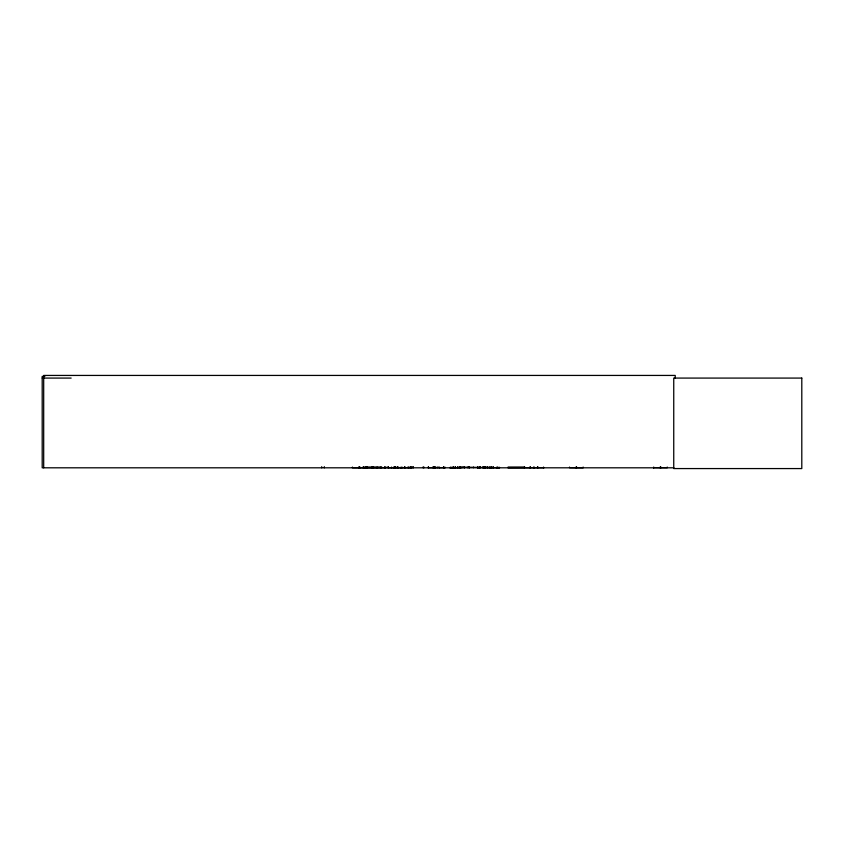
<?xml version="1.0" encoding="UTF-8"?>
<svg xmlns="http://www.w3.org/2000/svg" width="844" height="844" viewBox="0 0 844 844"><rect width="100%" height="100%" fill="white"/><g stroke="black" fill="none" stroke-linecap="round" stroke-linejoin="round"><path stroke-width="1.27" d="M359.987 467.776L359.987 467.059M373.554 467.776L373.565 467.059M485.585 467.692L485.543 466.869M437.909 467.618L428.003 467.713M477.609 467.692L477.63 467.122L477.704 467.734M479.35 467.713L479.392 467.059M487.326 467.713L487.294 467.059M489.309 467.713L489.488 467.122M428.288 467.692L428.246 467.122M428.404 467.692L428.319 467.059M449.768 467.808L460.761 467.713M457.342 467.692L457.448 467.059L457.564 467.713M359.08 467.692L359.006 466.869M444.82 467.713L444.915 467.122L444.999 467.808M411.461 467.713L411.555 467.122M411.619 467.692L388.44 467.776L388.451 467.059M400.942 467.713L401.005 467.122L401.069 467.808M477.736 467.713L477.504 467.059M478.084 467.713L478.158 467.122L478.221 467.808M533.756 467.713L507.961 467.755M438.848 467.713L444.915 467.618M385.877 467.713L352.444 467.776L352.444 467.059M44.837 376.382L42.2 376.382L42.2 467.808L673.913 467.808M42.2 378.08L71.149 378.08M364.967 467.217L381.868 467.217M507.982 467.217L524.873 467.217M364.935 467.439L381.899 467.439M507.94 467.46L524.905 467.439M462.101 467.122L499.574 467.776M653.667 467.618L667.277 467.713L667.235 467.059M485.078 467.776L485.047 466.869M473.526 467.713L473.442 467.059M458.028 467.713L457.986 466.679M371.761 467.713L371.676 467.122L371.592 467.808M544.032 467.713L534.146 467.713M480.373 467.713L480.415 466.869M479.888 467.059L479.846 467.808L479.993 466.869M497.38 467.713L497.411 467.059M487.948 467.713L487.885 467.122M487.779 467.713L487.821 467.059M487.421 467.713L487.357 467.122M410.806 467.713L410.733 467.122M479.835 467.713L479.698 467.059M491.651 467.692L491.714 466.869M479.476 467.713L479.434 467.122M484.414 467.618L484.625 466.869M402.029 467.713L402.018 467.059M366.022 467.713L366.022 467.059M675.232 378.08L675.232 375.432L43.688 375.432L43.688 467.808M660.251 466.869L660.219 467.808M583.141 467.059L583.141 467.808L569.563 467.713L569.563 467.059M576.589 466.869L576.589 467.808M576.114 466.869L576.114 467.808M543.547 467.059L543.547 467.808M537.871 466.869L537.871 467.808M537.533 466.869L537.533 467.808M534.009 467.059L534.009 467.808M533.883 467.059L533.883 467.808M530.359 466.869L530.359 467.808M530.021 466.869L530.021 467.808M524.346 467.059L524.346 467.808M499.036 467.059L499.036 467.808M496.894 467.059L496.894 467.808M493.339 466.869L493.339 467.808M493.012 466.869L493.012 467.808M491.387 466.869L491.387 467.808M491.187 466.869L491.071 467.808M490.86 466.869L490.86 467.808M489.362 467.059L489.446 467.808M485.88 466.869L485.88 467.808M485.638 467.059L485.638 467.808M484.519 466.869L484.414 467.808L484.256 466.869M484.045 466.869L484.045 467.808M483.918 466.869L483.918 467.808M483.749 466.869L483.728 467.808M483.644 466.869L483.623 467.808M483.412 467.808L483.306 466.869L483.296 467.808M482.863 466.869L482.852 467.808M469.327 466.869L469.327 467.808M469.137 466.869L469.137 467.808L469.053 467.059M467.871 467.059L467.871 467.808M464.369 466.869L464.369 467.808M464.126 466.869L464.126 467.808M462.027 467.059L462.027 467.808M460.94 467.059L460.94 467.808M460.624 466.679L460.624 467.808M459.663 466.869L459.663 467.808M459.474 466.869L459.474 467.808M455.454 467.059L455.454 467.808M455.338 466.869L455.338 467.808M455.095 466.869L455.095 467.808M453.355 466.869L453.355 467.808M453.165 466.869L453.165 467.808M451.878 467.059L451.878 467.808M450.411 467.059L450.411 467.808M443.712 466.869L443.712 467.808M443.522 466.869L443.522 467.808M439.471 467.059L439.471 467.808M438.036 467.059L437.973 467.808L437.909 467.059M435.673 466.679L435.683 467.808M434.502 466.869L434.502 467.808M434.375 466.869L434.386 467.808M434.175 466.869L434.175 467.808M434.038 466.869L434.048 467.808M433.805 466.679L433.805 467.808M433.046 466.679L433.046 467.808M428.499 467.059L428.499 467.808M423.941 467.059L423.899 467.808M423.161 466.869L423.161 467.808M413.201 466.869L413.201 467.808M412.948 466.679L412.948 467.808M411.65 467.059L411.735 467.808M410.669 467.059L410.669 467.808M410.078 466.679L410.078 467.808M408.211 466.679L408.211 467.808M404.972 466.869L404.972 467.808M404.635 466.869L404.635 467.808M398.611 467.059L398.611 467.808M397.503 466.869L397.503 467.808M397.176 466.869L397.176 467.808M395.477 466.869L395.467 467.808M395.013 466.869L394.992 467.808M394.728 466.869L394.728 467.808M394.549 466.869L394.549 467.808M393.452 467.059L393.452 467.808M391.479 467.059L391.479 467.808M388.335 466.869L388.335 467.808M387.554 467.059L387.596 467.808M386.046 467.059L386.046 467.808M384.959 466.869L384.959 467.808M384.78 466.869L384.78 467.808M380.897 467.059L380.897 467.808M377.11 467.059L377.11 467.808M373.069 466.869L373.069 467.808M372.879 466.869L372.879 467.808M366.982 466.679L367.003 467.808M366.549 466.869L366.549 467.808M366.528 466.869L366.528 467.808M364.713 467.059L364.713 467.808M363.426 466.869L363.426 467.808M363.236 466.869L363.236 467.808M359.481 466.869L359.46 467.808M359.185 467.059L359.185 467.808M324.328 466.679L324.328 467.808M321.691 466.679L321.691 467.808M801.8 378.08L673.744 378.08L673.744 468.568L801.8 468.568L801.8 378.08M660.725 467.808L660.725 466.869L660.694 467.808M653.71 467.808L653.71 467.059L653.667 467.808"/></g></svg>
